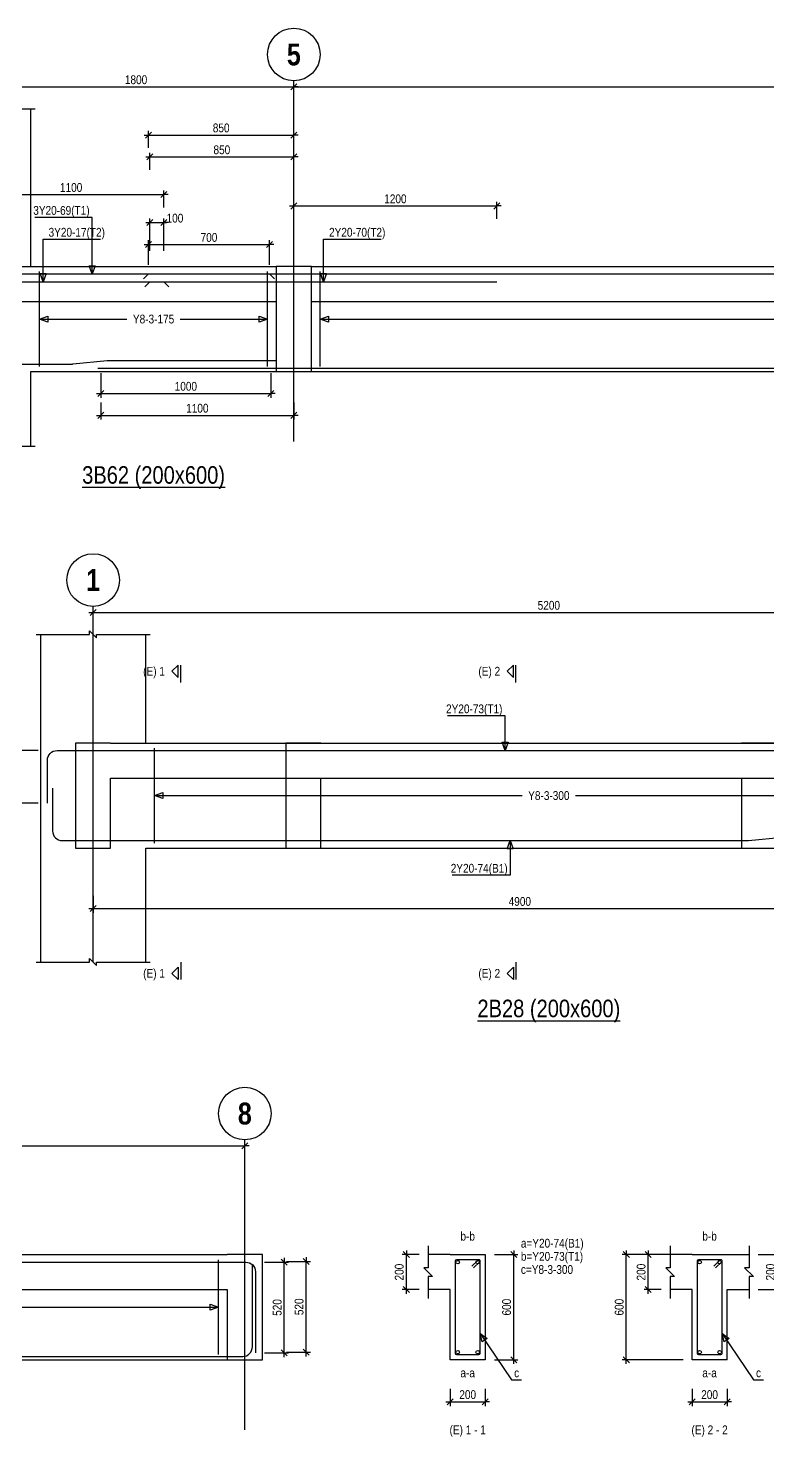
# Model space of a CAD drawing. Extents: x 0 to 206258, y -403073 to 0.
# Drawn here: x 74255 to 82695, y -308354 to -292274 of the extents above; entities that cross this region are included whole.
import ezdxf
from ezdxf.enums import TextEntityAlignment as Align
from ezdxf.lldxf.tags import DXFTag

# ---------------------------------------------------------------- set-up
doc = ezdxf.new("R2010")
doc.units = 0
doc.header["$LTSCALE"] = 1000
for name, color, linetype in [('Axis Circle(Dir 2)', 150, 'Continuous'), ('Axis Label(Dir 1)', 7, 'Continuous'), ('Axis Line(Dir 2)', 150, 'CENTER2'), ('Break Line', 5, 'Continuous'), ('Dimension Line', 5, 'Continuous'), ('Front Elevation Line', 40, 'Continuous'), ('Leader Line', 5, 'Continuous'), ('Link Line', 3, 'Continuous'), ('Rebar Kink', 4, 'Continuous'), ('Rebar Label', 6, 'Continuous'), ('Rebar Line', 7, 'Continuous'), ('Section Label', 1, 'Continuous'), ('Section Line', 1, 'Continuous'), ('Top Rebar Label', 6, 'Continuous'), ('Top Rebar Line', 7, 'Continuous')]:
    doc.layers.add(name, color=color, linetype=linetype)
for name, color, linetype, true_color in [('Back Elevation Line', 191, 'HIDDEN2', 0xd4aaff), ('Beam Label(D)', 94, 'Continuous', 0x008100), ('Beam Line(D)', 112, 'Continuous', 0x00bd5e), ('Link Label', 94, 'Continuous', 0x008100)]:
    doc.layers.add(name, color=color, linetype=linetype, true_color=true_color)
doc.styles.add('Axis Label(Dir 1)', font='ARIALNB.TTF', dxfattribs={"height": 250})
doc.styles.add('Beam Label(D)', font='ARIALN.TTF', dxfattribs={"height": 200})
doc.styles.add('Dimension Text', font='ARIALN.TTF', dxfattribs={"height": 100})
doc.styles.add('Link Label', font='ARIALN.TTF', dxfattribs={"height": 100})
doc.styles.add('Rebar Label', font='ARIALN.TTF', dxfattribs={"height": 100})
doc.styles.add('Section Label', font='ARIALN.TTF', dxfattribs={"height": 100})
doc.styles.add('Top Rebar Label', font='ARIALN.TTF', dxfattribs={"height": 100})
tags = doc.linetypes.add('CENTER2', pattern=[1.125, 0.75, -0.125, 0.125, -0.125]).pattern_tags.tags
tags[10:11] = [DXFTag(74, 4), DXFTag(75, 0), DXFTag(340, '0'), DXFTag(46, 0.0), DXFTag(50, 0.0), DXFTag(44, 0.0), DXFTag(45, 0.0)]
tags[8:9] = [DXFTag(74, 4), DXFTag(75, 0), DXFTag(340, '0'), DXFTag(46, 0.0), DXFTag(50, 0.0), DXFTag(44, 0.0), DXFTag(45, 0.0)]
tags[6:7] = [DXFTag(74, 4), DXFTag(75, 0), DXFTag(340, '0'), DXFTag(46, 0.0), DXFTag(50, 0.0), DXFTag(44, 0.0), DXFTag(45, 0.0)]
tags[4:5] = [DXFTag(74, 4), DXFTag(75, 0), DXFTag(340, '0'), DXFTag(46, 0.0), DXFTag(50, 0.0), DXFTag(44, 0.0), DXFTag(45, 0.0)]
tags = doc.linetypes.add('HIDDEN2', pattern=[0.1875, 0.125, -0.0625]).pattern_tags.tags
tags[6:7] = [DXFTag(74, 4), DXFTag(75, 0), DXFTag(340, '0'), DXFTag(46, 0.0), DXFTag(50, 0.0), DXFTag(44, 0.0), DXFTag(45, 0.0)]
tags[4:5] = [DXFTag(74, 4), DXFTag(75, 0), DXFTag(340, '0'), DXFTag(46, 0.0), DXFTag(50, 0.0), DXFTag(44, 0.0), DXFTag(45, 0.0)]
doc.dimstyles.new('BEAM', dxfattribs={"dimtxt": 100, "dimasz": 30, "dimexe": 48.3, "dimexo": 103.5, "dimgap": 30, "dimtad": 1, "dimtoh": 1, "dimdec": 1, "dimlfac": 0.5, "dimdsep": 46, "dimtxsty": 'Dimension Text', "dimblk": 'PCDIM_TICK', "dimcen": 0.09, "dimclrd": 5, "dimclre": 5, "dimclrt": 5, "dimadec": 1, "dimazin": 0, "dimtp": 1, "dimtm": 1, "dimtfac": 1, "dimtdec": 4, "dimtofl": 0, "dimtmove": 0, "dimatfit": 3, "dimfxl": 1, "dimtolj": 1, "dimtzin": 0, "dimarcsym": 0})

# ---------------------------------------------------------------- blocks, each defined once
blk = doc.blocks.new('PCDIM_TICK')
at = {"layer": 'Dimension Line', "color": 0, "transparency": 33554687}
for p, q in [((1.15, 1.15), (-1.15, -1.15)), ((1.61, 0), (0, 0))]:
    blk.add_line(p, q, dxfattribs=at)
blk = doc.blocks.new('*U3680')
at = {"layer": 'Dimension Line', "color": 5, "true_color": 0x0000ff, "transparency": 16777216}
for p, q in [((75628, -294977), (75628, -294696)), ((75628, -294744), (77008, -294744)), ((77008, -294977), (77008, -294696))]:
    blk.add_line(p, q, dxfattribs=at)
at = {"layer": 'Dimension Line', "color": 5, "true_color": 0x0000ff, "transparency": 16777216, "xscale": 30, "yscale": 30, "rotation": 180.0000000000004}
blk.add_blockref('PCDIM_TICK', (75628, -294744), dxfattribs=at)
at = {"layer": 'Dimension Line', "color": 5, "true_color": 0x0000ff, "transparency": 16777216, "xscale": 30, "yscale": 30}
blk.add_blockref('PCDIM_TICK', (77008, -294744), dxfattribs=at)
at = {"layer": 'Dimension Line', "color": 5, "true_color": 0x0000ff, "transparency": 16777216, "insert": (76318, -294714), "char_height": 100, "width": 180.83, "attachment_point": 8, "style": 'Dimension Text'}
blk.add_mtext('700', dxfattribs=at)
blk = doc.blocks.new('*U3681')
at = {"layer": 'Dimension Line', "color": 5, "true_color": 0x0000ff, "transparency": 16777216}
for p, q in [((75644, -294817), (75644, -294446)), ((75644, -294494), (75804, -294494)), ((75804, -294817), (75804, -294446)), ((75804, -294494), (75834, -294494))]:
    blk.add_line(p, q, dxfattribs=at)
at = {"layer": 'Dimension Line', "color": 5, "true_color": 0x0000ff, "transparency": 16777216, "xscale": 30, "yscale": 30, "rotation": 180.0000000000004}
blk.add_blockref('PCDIM_TICK', (75644, -294494), dxfattribs=at)
at = {"layer": 'Dimension Line', "color": 5, "true_color": 0x0000ff, "transparency": 16777216, "xscale": 30, "yscale": 30}
blk.add_blockref('PCDIM_TICK', (75804, -294494), dxfattribs=at)
at = {"layer": 'Dimension Line', "color": 5, "true_color": 0x0000ff, "transparency": 16777216, "insert": (75834, -294494), "char_height": 100, "width": 173.93, "attachment_point": 7, "style": 'Dimension Text'}
blk.add_mtext('100', dxfattribs=at)
blk = doc.blocks.new('*U3682')
at = {"layer": 'Dimension Line', "color": 5, "true_color": 0x0000ff, "transparency": 16777216}
for p, q in [((75084, -296212), (75084, -296493)), ((77024, -296212), (77024, -296493)), ((75084, -296444), (77024, -296444))]:
    blk.add_line(p, q, dxfattribs=at)
at = {"layer": 'Dimension Line', "color": 5, "true_color": 0x0000ff, "transparency": 16777216, "xscale": 30, "yscale": 30, "rotation": 180.0000000000004}
blk.add_blockref('PCDIM_TICK', (75084, -296444), dxfattribs=at)
at = {"layer": 'Dimension Line', "color": 5, "true_color": 0x0000ff, "transparency": 16777216, "xscale": 30, "yscale": 30}
blk.add_blockref('PCDIM_TICK', (77024, -296444), dxfattribs=at)
at = {"layer": 'Dimension Line', "color": 5, "true_color": 0x0000ff, "transparency": 16777216, "insert": (76054, -296414), "char_height": 100, "width": 238.4, "attachment_point": 8, "style": 'Dimension Text'}
blk.add_mtext('1000', dxfattribs=at)
blk = doc.blocks.new('*U3683')
at = {"layer": 'Dimension Line', "color": 5, "true_color": 0x0000ff, "transparency": 16777216}
for p, q in [((73686, -294321), (73686, -294126)), ((73686, -294174), (75804, -294174)), ((75804, -294321), (75804, -294126))]:
    blk.add_line(p, q, dxfattribs=at)
at = {"layer": 'Dimension Line', "color": 5, "true_color": 0x0000ff, "transparency": 16777216, "xscale": 30, "yscale": 30, "rotation": 180.0000000000004}
blk.add_blockref('PCDIM_TICK', (73686, -294174), dxfattribs=at)
at = {"layer": 'Dimension Line', "color": 5, "true_color": 0x0000ff, "transparency": 16777216, "xscale": 30, "yscale": 30}
blk.add_blockref('PCDIM_TICK', (75804, -294174), dxfattribs=at)
at = {"layer": 'Dimension Line', "color": 5, "true_color": 0x0000ff, "transparency": 16777216, "insert": (74745, -294144), "char_height": 100, "width": 238.4, "attachment_point": 8, "style": 'Dimension Text'}
blk.add_mtext('1100', dxfattribs=at)
blk = doc.blocks.new('*U3684')
at = {"layer": 'Dimension Line', "color": 5, "true_color": 0x0000ff, "transparency": 16777216}
for p, q in [((75644, -293891), (75644, -293696)), ((75644, -293744), (77286, -293744)), ((77286, -293891), (77286, -293696))]:
    blk.add_line(p, q, dxfattribs=at)
at = {"layer": 'Dimension Line', "color": 5, "true_color": 0x0000ff, "transparency": 16777216, "xscale": 30, "yscale": 30, "rotation": 180.0000000000004}
blk.add_blockref('PCDIM_TICK', (75644, -293744), dxfattribs=at)
at = {"layer": 'Dimension Line', "color": 5, "true_color": 0x0000ff, "transparency": 16777216, "xscale": 30, "yscale": 30}
blk.add_blockref('PCDIM_TICK', (77286, -293744), dxfattribs=at)
at = {"layer": 'Dimension Line', "color": 5, "true_color": 0x0000ff, "transparency": 16777216, "insert": (76465, -293714), "char_height": 100, "width": 181.5, "attachment_point": 8, "style": 'Dimension Text'}
blk.add_mtext('850', dxfattribs=at)
blk = doc.blocks.new('*U3685')
at = {"layer": 'Dimension Line', "color": 5, "true_color": 0x0000ff, "transparency": 16777216}
for p, q in [((75628, -293641), (75628, -293446)), ((77286, -293641), (77286, -293446)), ((75628, -293494), (77286, -293494))]:
    blk.add_line(p, q, dxfattribs=at)
at = {"layer": 'Dimension Line', "color": 5, "true_color": 0x0000ff, "transparency": 16777216, "xscale": 30, "yscale": 30, "rotation": 180.0000000000004}
blk.add_blockref('PCDIM_TICK', (75628, -293494), dxfattribs=at)
at = {"layer": 'Dimension Line', "color": 5, "true_color": 0x0000ff, "transparency": 16777216, "xscale": 30, "yscale": 30}
blk.add_blockref('PCDIM_TICK', (77286, -293494), dxfattribs=at)
at = {"layer": 'Dimension Line', "color": 5, "true_color": 0x0000ff, "transparency": 16777216, "insert": (76457, -293464), "char_height": 100, "width": 181.5, "attachment_point": 8, "style": 'Dimension Text'}
blk.add_mtext('850', dxfattribs=at)
blk = doc.blocks.new('*U3686')
at = {"layer": 'Dimension Line', "color": 5, "true_color": 0x0000ff, "transparency": 16777216}
for p, q in [((75084, -296548), (75084, -296743)), ((77286, -296548), (77286, -296743)), ((75084, -296694), (77286, -296694))]:
    blk.add_line(p, q, dxfattribs=at)
at = {"layer": 'Dimension Line', "color": 5, "true_color": 0x0000ff, "transparency": 16777216, "xscale": 30, "yscale": 30, "rotation": 180.0000000000004}
blk.add_blockref('PCDIM_TICK', (75084, -296694), dxfattribs=at)
at = {"layer": 'Dimension Line', "color": 5, "true_color": 0x0000ff, "transparency": 16777216, "xscale": 30, "yscale": 30}
blk.add_blockref('PCDIM_TICK', (77286, -296694), dxfattribs=at)
at = {"layer": 'Dimension Line', "color": 5, "true_color": 0x0000ff, "transparency": 16777216, "insert": (76185, -296664), "char_height": 100, "width": 238.4, "attachment_point": 8, "style": 'Dimension Text'}
blk.add_mtext('1100', dxfattribs=at)
blk = doc.blocks.new('*U3687')
at = {"layer": 'Dimension Line', "color": 5, "true_color": 0x0000ff, "transparency": 16777216}
for p, q in [((73686, -293091), (73686, -292896)), ((73686, -292944), (77286, -292944)), ((77286, -293091), (77286, -292896))]:
    blk.add_line(p, q, dxfattribs=at)
at = {"layer": 'Dimension Line', "color": 5, "true_color": 0x0000ff, "transparency": 16777216, "xscale": 30, "yscale": 30, "rotation": 180.0000000000004}
blk.add_blockref('PCDIM_TICK', (73686, -292944), dxfattribs=at)
at = {"layer": 'Dimension Line', "color": 5, "true_color": 0x0000ff, "transparency": 16777216, "xscale": 30, "yscale": 30}
blk.add_blockref('PCDIM_TICK', (77286, -292944), dxfattribs=at)
at = {"layer": 'Dimension Line', "color": 5, "true_color": 0x0000ff, "transparency": 16777216, "insert": (75486, -292914), "char_height": 100, "width": 238.4, "attachment_point": 8, "style": 'Dimension Text'}
blk.add_mtext('1800', dxfattribs=at)
blk = doc.blocks.new('*U3688')
at = {"layer": 'Dimension Line', "color": 5, "true_color": 0x0000ff, "transparency": 16777216}
for p, q in [((77286, -294451), (77286, -294256)), ((79604, -294451), (79604, -294256)), ((77286, -294304), (79604, -294304))]:
    blk.add_line(p, q, dxfattribs=at)
at = {"layer": 'Dimension Line', "color": 5, "true_color": 0x0000ff, "transparency": 16777216, "xscale": 30, "yscale": 30, "rotation": 180.0000000000004}
blk.add_blockref('PCDIM_TICK', (77286, -294304), dxfattribs=at)
at = {"layer": 'Dimension Line', "color": 5, "true_color": 0x0000ff, "transparency": 16777216, "xscale": 30, "yscale": 30}
blk.add_blockref('PCDIM_TICK', (79604, -294304), dxfattribs=at)
at = {"layer": 'Dimension Line', "color": 5, "true_color": 0x0000ff, "transparency": 16777216, "insert": (78445, -294274), "char_height": 100, "width": 238.4, "attachment_point": 8, "style": 'Dimension Text'}
blk.add_mtext('1200', dxfattribs=at)
blk = doc.blocks.new('*U3691')
at = {"layer": 'Dimension Line', "color": 5, "true_color": 0x0000ff, "transparency": 16777216}
for p, q in [((77286, -293091), (77286, -292896)), ((77286, -292944), (90886, -292944)), ((90886, -293091), (90886, -292896))]:
    blk.add_line(p, q, dxfattribs=at)
at = {"layer": 'Dimension Line', "color": 5, "true_color": 0x0000ff, "transparency": 16777216, "xscale": 30, "yscale": 30, "rotation": 180.0000000000004}
blk.add_blockref('PCDIM_TICK', (77286, -292944), dxfattribs=at)
at = {"layer": 'Dimension Line', "color": 5, "true_color": 0x0000ff, "transparency": 16777216, "xscale": 30, "yscale": 30}
blk.add_blockref('PCDIM_TICK', (90886, -292944), dxfattribs=at)
at = {"layer": 'Dimension Line', "color": 5, "true_color": 0x0000ff, "transparency": 16777216, "insert": (84086, -292914), "char_height": 100, "width": 246.45, "attachment_point": 8, "style": 'Dimension Text'}
blk.add_mtext('6800', dxfattribs=at)
blk = doc.blocks.new('*U3737')
at = {"layer": 'Dimension Line', "color": 5, "true_color": 0x0000ff, "transparency": 16777216}
for p, q in [((74996, -302178), (74996, -302373)), ((84734, -302178), (84734, -302373)), ((74996, -302324), (84734, -302324))]:
    blk.add_line(p, q, dxfattribs=at)
at = {"layer": 'Dimension Line', "color": 5, "true_color": 0x0000ff, "transparency": 16777216, "xscale": 30, "yscale": 30, "rotation": 180.0000000000004}
blk.add_blockref('PCDIM_TICK', (74996, -302324), dxfattribs=at)
at = {"layer": 'Dimension Line', "color": 5, "true_color": 0x0000ff, "transparency": 16777216, "xscale": 30, "yscale": 30}
blk.add_blockref('PCDIM_TICK', (84734, -302324), dxfattribs=at)
at = {"layer": 'Dimension Line', "color": 5, "true_color": 0x0000ff, "transparency": 16777216, "insert": (79865, -302294), "char_height": 100, "width": 249.2, "attachment_point": 8, "style": 'Dimension Text'}
blk.add_mtext('4900', dxfattribs=at)
blk = doc.blocks.new('*U3740')
at = {"layer": 'Dimension Line', "color": 5, "true_color": 0x0000ff, "transparency": 16777216}
for p, q in [((74370, -300520), (74098, -300520)), ((74146, -301120), (74146, -300520)), ((74370, -301120), (74098, -301120))]:
    blk.add_line(p, q, dxfattribs=at)
at = {"layer": 'Dimension Line', "color": 5, "true_color": 0x0000ff, "transparency": 16777216, "xscale": 30, "yscale": 30}
for p, rotation in [((74146, -300520), 89.99999999999447), ((74146, -301120), 269.9999999999834)]:
    blk.add_blockref('PCDIM_TICK', p, dxfattribs=dict(at, rotation=rotation))
at = {"layer": 'Dimension Line', "color": 5, "true_color": 0x0000ff, "transparency": 16777216, "insert": (74116, -300820), "char_height": 100, "width": 181.5, "attachment_point": 8, "rotation": 90, "style": 'Dimension Text'}
blk.add_mtext('300', dxfattribs=at)
blk = doc.blocks.new('*U3742')
at = {"layer": 'Dimension Line', "color": 5, "true_color": 0x0000ff, "transparency": 16777216}
for p, q in [((74996, -299091), (74996, -298896)), ((85396, -299091), (85396, -298896)), ((74996, -298944), (85396, -298944))]:
    blk.add_line(p, q, dxfattribs=at)
at = {"layer": 'Dimension Line', "color": 5, "true_color": 0x0000ff, "transparency": 16777216, "xscale": 30, "yscale": 30, "rotation": 180.0000000000004}
blk.add_blockref('PCDIM_TICK', (74996, -298944), dxfattribs=at)
at = {"layer": 'Dimension Line', "color": 5, "true_color": 0x0000ff, "transparency": 16777216, "xscale": 30, "yscale": 30}
blk.add_blockref('PCDIM_TICK', (85396, -298944), dxfattribs=at)
at = {"layer": 'Dimension Line', "color": 5, "true_color": 0x0000ff, "transparency": 16777216, "insert": (80196, -298914), "char_height": 100, "width": 245.98, "attachment_point": 8, "style": 'Dimension Text'}
blk.add_mtext('5200', dxfattribs=at)
blk = doc.blocks.new('*U3791')
at = {"layer": 'Dimension Line', "color": 5, "true_color": 0x0000ff, "transparency": 16777216}
for p, q in [((79574, -306274), (79843, -306274)), ((79795, -307474), (79795, -306274)), ((79574, -307474), (79843, -307474))]:
    blk.add_line(p, q, dxfattribs=at)
at = {"layer": 'Dimension Line', "color": 5, "true_color": 0x0000ff, "transparency": 16777216, "xscale": 30, "yscale": 30}
for p, rotation in [((79795, -306274), 89.99999999999447), ((79795, -307474), 269.9999999999834)]:
    blk.add_blockref('PCDIM_TICK', p, dxfattribs=dict(at, rotation=rotation))
at = {"layer": 'Dimension Line', "color": 5, "true_color": 0x0000ff, "transparency": 16777216, "insert": (79765, -306874), "char_height": 100, "width": 181.97, "attachment_point": 8, "rotation": 90, "style": 'Dimension Text'}
blk.add_mtext('600', dxfattribs=at)
blk = doc.blocks.new('*U3792')
at = {"layer": 'Dimension Line', "color": 5, "true_color": 0x0000ff, "transparency": 16777216}
for p, q in [((78717, -306274), (78522, -306274)), ((78570, -306674), (78570, -306274)), ((78717, -306674), (78522, -306674))]:
    blk.add_line(p, q, dxfattribs=at)
at = {"layer": 'Dimension Line', "color": 5, "true_color": 0x0000ff, "transparency": 16777216, "xscale": 30, "yscale": 30}
for p, rotation in [((78570, -306274), 89.99999999999447), ((78570, -306674), 269.9999999999834)]:
    blk.add_blockref('PCDIM_TICK', p, dxfattribs=dict(at, rotation=rotation))
at = {"layer": 'Dimension Line', "color": 5, "true_color": 0x0000ff, "transparency": 16777216, "insert": (78540, -306474), "char_height": 100, "width": 182.77, "attachment_point": 8, "rotation": 90, "style": 'Dimension Text'}
blk.add_mtext('200', dxfattribs=at)
blk = doc.blocks.new('*U3793')
at = {"layer": 'Dimension Line', "color": 5, "true_color": 0x0000ff, "transparency": 16777216}
for p, q in [((79070, -307808), (79070, -308003)), ((79470, -307808), (79470, -308003)), ((79070, -307954), (79470, -307954))]:
    blk.add_line(p, q, dxfattribs=at)
at = {"layer": 'Dimension Line', "color": 5, "true_color": 0x0000ff, "transparency": 16777216, "xscale": 30, "yscale": 30, "rotation": 180.0000000000004}
blk.add_blockref('PCDIM_TICK', (79070, -307954), dxfattribs=at)
at = {"layer": 'Dimension Line', "color": 5, "true_color": 0x0000ff, "transparency": 16777216, "xscale": 30, "yscale": 30}
blk.add_blockref('PCDIM_TICK', (79470, -307954), dxfattribs=at)
at = {"layer": 'Dimension Line', "color": 5, "true_color": 0x0000ff, "transparency": 16777216, "insert": (79270, -307924), "char_height": 100, "width": 182.77, "attachment_point": 8, "style": 'Dimension Text'}
blk.add_mtext('200', dxfattribs=at)
blk = doc.blocks.new('*U3794')
at = {"layer": 'Dimension Line', "color": 5, "true_color": 0x0000ff, "transparency": 16777216}
for p, q in [((82584, -306274), (82854, -306274)), ((82805, -306674), (82805, -306274)), ((82584, -306674), (82854, -306674))]:
    blk.add_line(p, q, dxfattribs=at)
at = {"layer": 'Dimension Line', "color": 5, "true_color": 0x0000ff, "transparency": 16777216, "xscale": 30, "yscale": 30}
for p, rotation in [((82805, -306274), 89.99999999999447), ((82805, -306674), 269.9999999999834)]:
    blk.add_blockref('PCDIM_TICK', p, dxfattribs=dict(at, rotation=rotation))
at = {"layer": 'Dimension Line', "color": 5, "true_color": 0x0000ff, "transparency": 16777216, "insert": (82775, -306474), "char_height": 100, "width": 182.77, "attachment_point": 8, "rotation": 90, "style": 'Dimension Text'}
blk.add_mtext('200', dxfattribs=at)
blk = doc.blocks.new('*U3795')
at = {"layer": 'Dimension Line', "color": 5, "true_color": 0x0000ff, "transparency": 16777216}
for p, q in [((81477, -306274), (81282, -306274)), ((81330, -306674), (81330, -306274)), ((81477, -306674), (81282, -306674))]:
    blk.add_line(p, q, dxfattribs=at)
at = {"layer": 'Dimension Line', "color": 5, "true_color": 0x0000ff, "transparency": 16777216, "xscale": 30, "yscale": 30}
for p, rotation in [((81330, -306274), 89.99999999999447), ((81330, -306674), 269.9999999999834)]:
    blk.add_blockref('PCDIM_TICK', p, dxfattribs=dict(at, rotation=rotation))
at = {"layer": 'Dimension Line', "color": 5, "true_color": 0x0000ff, "transparency": 16777216, "insert": (81300, -306474), "char_height": 100, "width": 182.77, "attachment_point": 8, "rotation": 90, "style": 'Dimension Text'}
blk.add_mtext('200', dxfattribs=at)
blk = doc.blocks.new('*U3796')
at = {"layer": 'Dimension Line', "color": 5, "true_color": 0x0000ff, "transparency": 16777216}
for p, q in [((81727, -306274), (81032, -306274)), ((81080, -307474), (81080, -306274)), ((81727, -307474), (81032, -307474))]:
    blk.add_line(p, q, dxfattribs=at)
at = {"layer": 'Dimension Line', "color": 5, "true_color": 0x0000ff, "transparency": 16777216, "xscale": 30, "yscale": 30}
for p, rotation in [((81080, -306274), 89.99999999999447), ((81080, -307474), 269.9999999999834)]:
    blk.add_blockref('PCDIM_TICK', p, dxfattribs=dict(at, rotation=rotation))
at = {"layer": 'Dimension Line', "color": 5, "true_color": 0x0000ff, "transparency": 16777216, "insert": (81050, -306874), "char_height": 100, "width": 181.97, "attachment_point": 8, "rotation": 90, "style": 'Dimension Text'}
blk.add_mtext('600', dxfattribs=at)
blk = doc.blocks.new('*U3797')
at = {"layer": 'Dimension Line', "color": 5, "true_color": 0x0000ff, "transparency": 16777216}
for p, q in [((81830, -307808), (81830, -308003)), ((82230, -307808), (82230, -308003)), ((81830, -307954), (82230, -307954))]:
    blk.add_line(p, q, dxfattribs=at)
at = {"layer": 'Dimension Line', "color": 5, "true_color": 0x0000ff, "transparency": 16777216, "xscale": 30, "yscale": 30, "rotation": 180.0000000000004}
blk.add_blockref('PCDIM_TICK', (81830, -307954), dxfattribs=at)
at = {"layer": 'Dimension Line', "color": 5, "true_color": 0x0000ff, "transparency": 16777216, "xscale": 30, "yscale": 30}
blk.add_blockref('PCDIM_TICK', (82230, -307954), dxfattribs=at)
at = {"layer": 'Dimension Line', "color": 5, "true_color": 0x0000ff, "transparency": 16777216, "insert": (82030, -307924), "char_height": 100, "width": 182.77, "attachment_point": 8, "style": 'Dimension Text'}
blk.add_mtext('200', dxfattribs=at)
blk = doc.blocks.new('*U3805')
at = {"layer": 'Dimension Line', "color": 5, "true_color": 0x0000ff, "transparency": 16777216}
for p, q in [((76953, -306360), (77225, -306360)), ((77177, -307396), (77177, -306360)), ((76953, -307396), (77225, -307396))]:
    blk.add_line(p, q, dxfattribs=at)
at = {"layer": 'Dimension Line', "color": 5, "true_color": 0x0000ff, "transparency": 16777216, "xscale": 30, "yscale": 30}
for p, rotation in [((77177, -306360), 89.99999999999447), ((77177, -307396), 269.9999999999834)]:
    blk.add_blockref('PCDIM_TICK', p, dxfattribs=dict(at, rotation=rotation))
at = {"layer": 'Dimension Line', "color": 5, "true_color": 0x0000ff, "transparency": 16777216, "insert": (77147, -306878), "char_height": 100, "width": 181.5, "attachment_point": 8, "rotation": 90, "style": 'Dimension Text'}
blk.add_mtext('520', dxfattribs=at)
blk = doc.blocks.new('*U3806')
at = {"layer": 'Dimension Line', "color": 5, "true_color": 0x0000ff, "transparency": 16777216}
for p, q in [((77203, -306352), (77475, -306352)), ((77427, -307388), (77427, -306352)), ((77203, -307388), (77475, -307388))]:
    blk.add_line(p, q, dxfattribs=at)
at = {"layer": 'Dimension Line', "color": 5, "true_color": 0x0000ff, "transparency": 16777216, "xscale": 30, "yscale": 30}
for p, rotation in [((77427, -306352), 89.99999999999447), ((77427, -307388), 269.9999999999834)]:
    blk.add_blockref('PCDIM_TICK', p, dxfattribs=dict(at, rotation=rotation))
at = {"layer": 'Dimension Line', "color": 5, "true_color": 0x0000ff, "transparency": 16777216, "insert": (77397, -306870), "char_height": 100, "width": 181.5, "attachment_point": 8, "rotation": 90, "style": 'Dimension Text'}
blk.add_mtext('520', dxfattribs=at)
blk = doc.blocks.new('*U3807')
at = {"layer": 'Dimension Line', "color": 5, "true_color": 0x0000ff, "transparency": 16777216}
for p, q in [((61527, -305181), (61527, -304986)), ((61527, -305034), (76727, -305034)), ((76727, -305181), (76727, -304986))]:
    blk.add_line(p, q, dxfattribs=at)
at = {"layer": 'Dimension Line', "color": 5, "true_color": 0x0000ff, "transparency": 16777216, "xscale": 30, "yscale": 30, "rotation": 180.0000000000004}
blk.add_blockref('PCDIM_TICK', (61527, -305034), dxfattribs=at)
at = {"layer": 'Dimension Line', "color": 5, "true_color": 0x0000ff, "transparency": 16777216, "xscale": 30, "yscale": 30}
blk.add_blockref('PCDIM_TICK', (76727, -305034), dxfattribs=at)
at = {"layer": 'Dimension Line', "color": 5, "true_color": 0x0000ff, "transparency": 16777216, "insert": (69127, -305004), "char_height": 100, "width": 245.31, "attachment_point": 8, "style": 'Dimension Text'}
blk.add_mtext('7600', dxfattribs=at)

msp = doc.modelspace()

# ---------------------------------------------------------------- linework, layer by layer
at = {"layer": 'Axis Circle(Dir 2)', "transparency": 33554687}
for centre in [(77285.964, -292574.284), (74995.964, -298574.284), (76727.055, -304664.284)]:
    msp.add_circle(centre, 300, dxfattribs=at)
at = {"layer": 'Axis Line(Dir 2)', "transparency": 33554687}
for points in [[(77285.964, -296994.284), (77285.964, -292874.284)], [(74995.964, -302934.284), (74995.964, -298874.284)], [(76727.055, -308274.284), (76727.055, -304964.284)]]:
    msp.add_lwpolyline(points, dxfattribs=at)
at = {"layer": 'Back Elevation Line', "transparency": 33554687}
for points in [[(73885.964, -294994.284), (77085.964, -294994.284)], [(77485.964, -294994.284), (77085.964, -294994.284)], [(77485.964, -294994.284), (90685.964, -294994.284)], [(73885.964, -295394.284), (77085.964, -295394.284)], [(77085.964, -295394.284), (77085.964, -296194.284)], [(77485.964, -296194.284), (77485.963, -295394.284)], [(77485.964, -295394.284), (90685.964, -295394.284)], [(77085.964, -296194.284), (77485.964, -296194.284)], [(77595.964, -300434.284), (77195.964, -300434.284)], [(77195.964, -300434.284), (77195.964, -301634.284)], [(77595.964, -300434.284), (82395.964, -300434.284)], [(82795.964, -300434.284), (82395.964, -300434.284)], [(77595.964, -301634.284), (77595.964, -300834.284)], [(77595.964, -300834.284), (82395.964, -300834.284)], [(82395.964, -300834.284), (82395.964, -301634.284)], [(77195.964, -301634.284), (77595.964, -301634.284)], [(82395.964, -301634.284), (82795.964, -301634.284)], [(65327.055, -306274.284), (76527.055, -306274.284)], [(76927.055, -306274.284), (76527.055, -306274.284)], [(76927.055, -307474.284), (76927.055, -306274.284)], [(65327.055, -306674.284), (76527.055, -306674.284)], [(76527.054, -306674.284), (76527.055, -307474.284)], [(76527.055, -307474.284), (76927.055, -307474.284)]]:
    msp.add_lwpolyline(points, dxfattribs=at)
at = {"layer": 'Beam Line(D)', "transparency": 33554687}
for points in [[(74285.964, -294994.284), (74285.964, -293194.284)], [(74285.964, -294994.284), (77085.964, -294994.284)], [(77485.964, -294994.284), (77085.964, -294994.284)], [(77485.964, -294994.284), (90685.964, -294994.284)], [(74285.964, -297044.284), (74285.964, -296194.284)], [(74285.964, -296194.284), (77085.964, -296194.284)], [(77085.964, -296194.284), (77485.964, -296194.284)], [(77485.964, -296194.284), (90685.964, -296194.284)], [(74395.964, -299194.284), (74395.964, -300434.284)], [(75595.964, -300434.284), (75595.964, -299194.284)], [(74395.964, -300434.284), (74395.964, -302934.284)], [(75595.964, -300434.284), (84795.964, -300434.284)], [(75595.964, -302934.284), (75595.964, -301634.284)], [(75595.964, -301634.284), (84795.964, -301634.284)], [(62127.055, -306274.284), (76527.055, -306274.284)], [(76927.055, -306274.284), (76527.055, -306274.284)], [(76927.055, -307474.284), (76927.055, -306274.284)], [(79070.055, -306274.284), (79470.055, -306274.284), (79470.055, -307474.284), (79070.055, -307474.284), (79070.055, -306674.284), (78820.055, -306674.284)], [(79070.055, -306274.284), (78820.055, -306274.284)], [(79070.055, -306274.284), (79070.055, -306274.284)], [(81830.294, -306274.284), (81580.294, -306274.284)], [(81830.294, -306274.284), (82230.294, -306274.284)], [(81830.294, -306274.284), (81830.294, -306274.284)], [(82230.294, -306274.284), (82230.294, -306274.284)], [(82230.294, -306274.284), (82480.294, -306274.284)], [(82230.294, -307474.284), (81830.294, -307474.284), (81830.294, -306674.284), (81580.294, -306674.284)], [(82230.294, -307474.284), (82230.294, -306674.284), (82480.294, -306674.284)], [(62127.055, -307474.284), (76527.055, -307474.284)], [(76527.055, -307474.284), (76927.055, -307474.284)]]:
    msp.add_lwpolyline(points, dxfattribs=at)
at = {"layer": 'Break Line', "transparency": 33554687}
for points in [[(73035.964, -293194.284), (73645.964, -293194.284), (73645.964, -293154.284), (73725.964, -293234.284), (73725.964, -293194.284), (74335.964, -293194.284)], [(73035.964, -297044.284), (73645.964, -297044.284), (73645.964, -297004.284), (73725.964, -297084.284), (73725.964, -297044.284), (74335.964, -297044.284)], [(74345.964, -299194.284), (74955.964, -299194.284), (74955.964, -299154.284), (75035.964, -299234.284), (75035.964, -299194.284), (75645.964, -299194.284)], [(74345.964, -302934.284), (74955.964, -302934.284), (74955.964, -302894.284), (75035.964, -302974.284), (75035.964, -302934.284), (75645.964, -302934.284)], [(78820.055, -306174.284), (78820.055, -306424.284), (78770.055, -306424.284), (78870.055, -306524.284), (78820.055, -306524.284), (78820.055, -306774.284)], [(81580.294, -306174.284), (81580.294, -306424.284), (81530.294, -306424.284), (81630.294, -306524.284), (81580.294, -306524.284), (81580.294, -306774.284)], [(82480.294, -306174.284), (82480.294, -306424.284), (82430.294, -306424.284), (82530.294, -306524.284), (82480.294, -306524.284), (82480.294, -306774.284)]]:
    msp.add_lwpolyline(points, dxfattribs=at)
at = {"layer": 'Front Elevation Line', "transparency": 33554687}
for points in [[(77485.964, -294994.284), (77085.964, -294994.284)], [(77085.964, -294994.284), (77085.964, -296194.284)], [(77485.964, -296194.284), (77485.964, -294994.284)], [(77085.964, -296194.284), (77485.964, -296194.284)], [(75195.964, -300434.284), (74795.964, -300434.284)], [(74795.964, -300434.284), (74795.964, -301634.284)], [(75195.964, -300434.284), (85195.964, -300434.284)], [(75195.964, -301634.284), (75195.964, -300834.284)], [(75195.964, -300834.284), (85195.964, -300834.284)], [(74795.964, -301634.284), (75195.964, -301634.284)], [(69727.055, -306274.284), (76527.055, -306274.284)], [(76927.055, -306274.284), (76527.055, -306274.284)], [(76927.055, -307474.284), (76927.055, -306274.284)], [(69727.055, -306674.284), (76527.055, -306674.284)], [(76527.054, -306674.284), (76527.055, -307474.284)], [(76527.055, -307474.284), (76927.055, -307474.284)]]:
    msp.add_lwpolyline(points, dxfattribs=at)
at = {"layer": 'Leader Line', "transparency": 33554687}
for points in [[(74985.964, -295080.284), (74985.963, -294434.284), (74330.972, -294434.284)], [(74425.964, -295170.284), (74425.964, -294684.284), (75080.955, -294684.284)], [(77625.964, -295170.284), (77625.963, -294684.284), (78280.955, -294684.284)], [(74951.762, -294986.314), (75020.166, -294986.314), (74985.964, -295080.284), (74951.762, -294986.314)], [(74391.762, -295076.314), (74460.166, -295076.314), (74425.964, -295170.284), (74391.762, -295076.314)], [(77591.762, -295076.314), (77660.166, -295076.314), (77625.964, -295170.284), (77591.762, -295076.314)], [(74385.964, -295594.284), (74479.933, -295560.082), (74479.933, -295628.486), (74385.964, -295594.284), (75381.32, -295594.284)], [(75990.608, -295594.284), (76985.963, -295594.284), (76891.994, -295628.486), (76891.994, -295560.082), (76985.963, -295594.284)], [(77585.964, -295594.284), (77679.933, -295560.082), (77679.933, -295628.486), (77585.964, -295594.284), (83781.319, -295594.284)], [(79695.964, -300520.284), (79695.964, -300124.284), (79040.973, -300124.284)], [(79661.762, -300426.314), (79730.166, -300426.314), (79695.964, -300520.284), (79661.762, -300426.314)], [(75695.964, -301034.284), (75789.933, -301000.082), (75789.933, -301068.486), (75695.964, -301034.284), (79891.32, -301034.284)], [(80500.608, -301034.284), (84695.964, -301034.284), (84601.994, -301068.486), (84601.994, -301000.082), (84695.964, -301034.284)], [(79755.964, -301548.284), (79755.964, -301944.284), (79093.29, -301944.284)], [(79790.166, -301642.253), (79721.762, -301642.253), (79755.964, -301548.284), (79790.166, -301642.253)], [(71431.698, -306874.284), (76427.054, -306874.284), (76333.085, -306908.486), (76333.085, -306840.082), (76427.054, -306874.284)], [(79492.996, -307233.009), (79436.311, -307271.297), (79412.055, -307174.284), (79492.996, -307233.009)], [(79412.055, -307174.284), (79770.055, -307704.284), (79883.184, -307704.284)], [(82253.234, -307233.008), (82196.55, -307271.297), (82172.293, -307174.283), (82253.234, -307233.008)], [(82172.293, -307174.283), (82530.294, -307704.284), (82643.423, -307704.284)]]:
    msp.add_lwpolyline(points, dxfattribs=at)
at = {"layer": 'Link Line', "transparency": 33554687}
for p, q in [((74385.964, -296136.284), (74385.964, -295052.284)), ((76985.963, -296136.284), (76985.963, -295052.284)), ((77585.964, -296136.284), (77585.964, -295052.284)), ((75695.964, -301576.284), (75695.964, -300492.284)), ((76427.054, -307416.284), (76427.054, -306332.284))]:
    msp.add_line(p, q, dxfattribs=at)
for points in [[(79337.244, -306426.894), (79407.954, -306356.183, 0.668178638), (79398.055, -306332.284), (79142.055, -306332.284, 0.414213562), (79128.055, -306346.284), (79128.055, -307402.284, 0.414213562), (79142.055, -307416.284), (79398.055, -307416.284, 0.414213562), (79412.055, -307402.284), (79412.055, -306346.284, 0.668178638), (79388.155, -306336.384), (79317.445, -306407.095)], [(82097.482, -306426.894), (82168.193, -306356.183, 0.668178638), (82158.294, -306332.284), (81902.294, -306332.284, 0.414213562), (81888.294, -306346.284), (81888.294, -307402.284, 0.414213562), (81902.294, -307416.284), (82158.294, -307416.284, 0.414213562), (82172.294, -307402.284), (82172.294, -306346.284, 0.668178638), (82148.394, -306336.384), (82077.683, -306407.095)]]:
    msp.add_lwpolyline(points, format="xyb", dxfattribs=at)
at = {"layer": 'Rebar Kink', "transparency": 33554687}
for p, q in [((75571.395, -295136.852), (75627.964, -295080.284)), ((75587.395, -295226.852), (75643.964, -295170.284)), ((75860.532, -295226.852), (75803.964, -295170.284)), ((77064.532, -295136.852), (77007.964, -295080.284))]:
    msp.add_line(p, q, dxfattribs=at)
at = {"layer": 'Rebar Line', "transparency": 33554687}
for points in [[(75048.056, -296156.353), (90862.1, -296156.353, 0.414213813), (90972.056, -296046.397), (90972.055, -295120.353)], [(62823.964, -295508.284), (62823.964, -295998.328, 0.414213562), (62933.919, -296108.284), (74754.479, -296108.284, 0.024922321), (74765.421, -296107.738), (75154.507, -296068.829, -0.024922321), (75165.448, -296068.284), (77083.964, -296068.284)], [(74533.964, -300948.284), (74533.964, -301438.328, 0.414213562), (74643.92, -301548.284), (82464.48, -301548.284, 0.024922321), (82475.421, -301547.738), (82864.507, -301508.829, -0.024922321), (82875.448, -301508.284), (84793.964, -301508.284)], [(58889.147, -307436.353), (76703.191, -307436.353, 0.414213813), (76813.147, -307326.397), (76813.146, -306400.353)]]:
    msp.add_lwpolyline(points, format="xyb", dxfattribs=at)
for centre in [(79156.055, -306360.284), (79384.055, -306360.284), (81916.294, -306360.284), (82144.294, -306360.284), (79156.055, -307388.284), (79384.055, -307388.284), (81916.294, -307388.284), (82144.294, -307388.284)]:
    msp.add_circle(centre, 20, dxfattribs=at)
at = {"layer": 'Section Line', "transparency": 33554687}
for points in [[(75965.964, -299544.284), (75895.253, -299614.994), (75965.964, -299685.705), (75965.964, -299544.284)], [(75995.964, -299744.284), (75995.964, -299544.284)], [(79790.964, -299544.284), (79720.253, -299614.994), (79790.964, -299685.705), (79790.964, -299544.284)], [(79820.964, -299744.284), (79820.964, -299544.284)], [(75995.964, -302934.284), (75995.964, -303134.284)], [(79820.964, -302934.284), (79820.964, -303134.284)], [(75965.964, -303134.284), (75965.964, -303134.284), (75895.253, -303063.573), (75965.964, -302992.862), (75965.964, -303134.284)], [(79790.964, -303134.284), (79790.964, -303134.284), (79720.253, -303063.573), (79790.964, -302992.862), (79790.964, -303134.284)]]:
    msp.add_lwpolyline(points, dxfattribs=at)
at = {"layer": 'Top Rebar Line', "transparency": 33554687}
for points in [[(70487.964, -295080.284), (77007.964, -295080.284)], [(71523.964, -295170.284), (75803.964, -295170.284)], [(75643.964, -295170.284), (79603.964, -295170.284)]]:
    msp.add_lwpolyline(points, dxfattribs=at)
for points in [[(75627.964, -295080.284), (90898.008, -295080.284, -0.414213562), (91007.964, -295190.239), (91007.964, -296116.284)], [(74473.964, -301120.284), (74473.964, -300630.239, -0.414213562), (74583.92, -300520.284), (89873.964, -300520.284)], [(63989.055, -306400.284), (65983.571, -306400.284, 0.024922321), (65994.512, -306399.738), (66383.598, -306360.829, -0.024922321), (66394.539, -306360.284), (76739.099, -306360.284, -0.414213562), (76849.055, -306470.239), (76849.055, -307396.284)]]:
    msp.add_lwpolyline(points, format="xyb", dxfattribs=at)

# ---------------------------------------------------------------- texts
at = {"layer": 'Axis Label(Dir 1)', "transparency": 33554687, "style": 'Axis Label(Dir 1)'}
for s, p in [('5', (77285.964, -292574.284)), ('1', (74995.964, -298574.284)), ('8', (76727.055, -304664.284))]:
    msp.add_text(s, height=250, dxfattribs=at).set_placement(p, align=Align.MIDDLE_CENTER)
at = {"layer": 'Beam Label(D)', "transparency": 33554687, "style": 'Beam Label(D)'}
for s, p in [('%%U3B62 (200x600)', (75685.964, -297274.284)), ('%%U2B28 (200x600)', (80195.964, -303364.284))]:
    msp.add_text(s, height=200, dxfattribs=at).set_placement(p, align=Align.TOP_CENTER)
at = {"layer": 'Link Label', "transparency": 33554687, "style": 'Link Label'}
for s, p in [('Y8-3-175', (75685.964, -295594.284)), ('Y8-3-300', (80195.964, -301034.284))]:
    msp.add_text(s, height=100, dxfattribs=at).set_placement(p, align=Align.MIDDLE_CENTER)
for s, p in [(' c=Y8-3-300', (79845.055, -306494.284)), ('c', (79800.055, -307674.284)), ('c', (82560.294, -307674.284))]:
    msp.add_text(s, height=100, dxfattribs=at).set_placement(p)
at = {"layer": 'Rebar Label', "transparency": 33554687, "style": 'Rebar Label'}
msp.add_text(' 2Y20-74(B1)', height=100, dxfattribs=at).set_placement((79725.964, -301914.284), align=Align.RIGHT)
for s, p in [('b-b', (79270.055, -306144.284)), ('b-b', (82030.294, -306144.284)), ('a-a', (79270.055, -307704.284)), ('a-a', (82030.294, -307704.284))]:
    msp.add_text(s, height=100, dxfattribs=at).set_placement(p, align=Align.BOTTOM_CENTER)
msp.add_text(' a=Y20-74(B1)', height=100, dxfattribs=at).set_placement((79845.055, -306194.284))
at = {"layer": 'Section Label', "transparency": 33554687, "style": 'Section Label'}
for s, p in [('(E) 1', (75815.253, -299614.994)), ('(E) 2', (79640.253, -299614.994)), ('(E) 1', (75815.253, -303063.573)), ('(E) 2', (79640.253, -303063.573))]:
    msp.add_text(s, height=100, dxfattribs=at).set_placement(p, align=Align.MIDDLE_RIGHT)
for s, p in [('(E) 1 - 1', (79270.055, -308354.284)), ('(E) 2 - 2', (82030.294, -308354.284))]:
    msp.add_text(s, height=100, dxfattribs=at).set_placement(p, align=Align.BOTTOM_CENTER)
at = {"layer": 'Top Rebar Label', "transparency": 33554687, "style": 'Top Rebar Label'}
for s, p in [(' 3Y20-69(T1)', (74955.963, -294404.284)), (' 2Y20-73(T1)', (79665.964, -300094.284))]:
    msp.add_text(s, height=100, dxfattribs=at).set_placement(p, align=Align.RIGHT)
for s, p in [(' 3Y20-17(T2)', (74455.964, -294654.284)), (' 2Y20-70(T2)', (77655.963, -294654.284)), (' b=Y20-73(T1)', (79845.055, -306344.284))]:
    msp.add_text(s, height=100, dxfattribs=at).set_placement(p)

# ---------------------------------------------------------------- dimensions: what is measured, and where the dimension line sits
at = {"layer": 'Dimension Line', "transparency": 33554687}
for base, p1, p2, text, picture, middle in [((75485.964, -292944.284), (73685.964, -293194.284), (77285.964, -293194.284), '1800', '*U3687', (75485.964, -292944.284)), ((84085.964, -292944.284), (77285.964, -293194.284), (90885.964, -293194.284), '6800', '*U3691', (84085.964, -292944.284)), ((76456.964, -293494.284), (75627.964, -293744.284), (77285.964, -293744.284), '850', '*U3685', (76456.964, -293494.284)), ((76464.964, -293744.284), (75643.964, -293994.284), (77285.964, -293994.284), '850', '*U3684', (76464.964, -293744.284)), ((74744.963, -294174.284), (73685.963, -294424.284), (75803.964, -294424.284), '1100', '*U3683', (74744.963, -294174.284)), ((78444.964, -294304.284), (77285.964, -294554.284), (79603.964, -294554.284), '1200', '*U3688', (78444.964, -294304.284)), ((75723.964, -294494.284), (75643.964, -294920.284), (75803.964, -294920.284), '100', '*U3681', (75723.964, -294494.284)), ((76317.964, -294744.284), (75627.964, -295080.284), (77007.964, -295080.284), '700', '*U3680', (76317.964, -294744.284)), ((76053.964, -296444.284), (75083.964, -296108.284), (77023.964, -296108.284), '1000', '*U3682', (76053.964, -296444.284)), ((76184.964, -296694.284), (75083.964, -296444.284), (77285.964, -296444.284), '1100', '*U3686', (76184.964, -296694.284)), ((80195.964, -298944.284), (74995.964, -299194.284), (85395.964, -299194.284), '5200', '*U3742', (80195.964, -298944.284)), ((79864.964, -302324.284), (74995.964, -302074.284), (84733.964, -302074.284), '4900', '*U3737', (79864.964, -302324.284)), ((69127.055, -305034.284), (61527.055, -305284.284), (76727.055, -305284.284), '7600', '*U3807', (69127.055, -305034.284)), ((79270.055, -307954.284), (79070.055, -307704.284), (79470.055, -307704.284), '200', '*U3793', (79270.055, -307954.284)), ((82030.294, -307954.284), (81830.294, -307704.284), (82230.294, -307704.284), '200', '*U3797', (82030.294, -307954.284))]:
    dim = msp.add_linear_dim(base=base, p1=p1, p2=p2, text=text, dimstyle='BEAM', override={"dimscale": 1, "dimtxt": 100, "dimasz": 30, "dimexe": 48.3, "dimexo": 103.5, "dimgap": 30, "dimtad": 1, "dimtih": 0, "dimdec": 1, "dimlfac": 0.5, "dimzin": 8, "dimlunit": 2, "dimpost": '', "dimtxsty": 'Dimension Text', "dimblk": 'PCDIM_TICK', "dimse1": 0, "dimse2": 0, "dimsd2": 0, "dimclrd": 5, "dimclre": 5, "dimclrt": 5, "dimaunit": 0, "dimadec": 1, "dimazin": 0, "dimtol": 0, "dimtp": 1, "dimtm": 1, "dimtmove": 0}, dxfattribs=at)
    dim.commit()
    dim.dimension.update_dxf_attribs({"geometry": picture, "text_midpoint": middle})
for base, p1, p2, angle, text, picture, middle in [((74145.964, -300820.284), (74473.964, -301120.284), (74473.964, -300520.284), 90, '300', '*U3740', (74145.964, -300820.284)), ((77177.055, -306878.284), (76849.055, -307396.284), (76849.055, -306360.284), 90, '520', '*U3805', (77177.055, -306878.284)), ((77427.055, -306870.283), (77099.055, -307388.283), (77099.054, -306352.283), 90.0000489, '520', '*U3806', (77427.055, -306870.283)), ((78570.055, -306474.284), (78820.055, -306674.284), (78820.055, -306274.284), 90, '200', '*U3792', (78570.055, -306474.284)), ((79795.055, -306874.284), (79470.055, -307474.284), (79470.055, -306274.284), 90, '600', '*U3791', (79795.055, -306874.284)), ((81080.294, -306874.284), (81830.294, -307474.284), (81830.294, -306274.284), 90, '600', '*U3796', (81080.294, -306874.284)), ((81330.294, -306474.284), (81580.294, -306674.284), (81580.294, -306274.284), 90, '200', '*U3795', (81330.294, -306474.284)), ((82805.294, -306474.284), (82480.294, -306674.284), (82480.294, -306274.284), 90, '200', '*U3794', (82805.294, -306474.284))]:
    dim = msp.add_linear_dim(base=base, p1=p1, p2=p2, angle=angle, text=text, dimstyle='BEAM', override={"dimscale": 1, "dimtxt": 100, "dimasz": 30, "dimexe": 48.3, "dimexo": 103.5, "dimgap": 30, "dimtad": 1, "dimtih": 0, "dimdec": 1, "dimlfac": 0.5, "dimzin": 8, "dimlunit": 2, "dimpost": '', "dimtxsty": 'Dimension Text', "dimblk": 'PCDIM_TICK', "dimse1": 0, "dimse2": 0, "dimsd2": 0, "dimclrd": 5, "dimclre": 5, "dimclrt": 5, "dimaunit": 0, "dimadec": 1, "dimazin": 0, "dimtol": 0, "dimtp": 1, "dimtm": 1, "dimtmove": 0}, dxfattribs=at)
    dim.commit()
    dim.dimension.update_dxf_attribs({"geometry": picture, "text_midpoint": middle})

doc.saveas('drawing.dxf')
